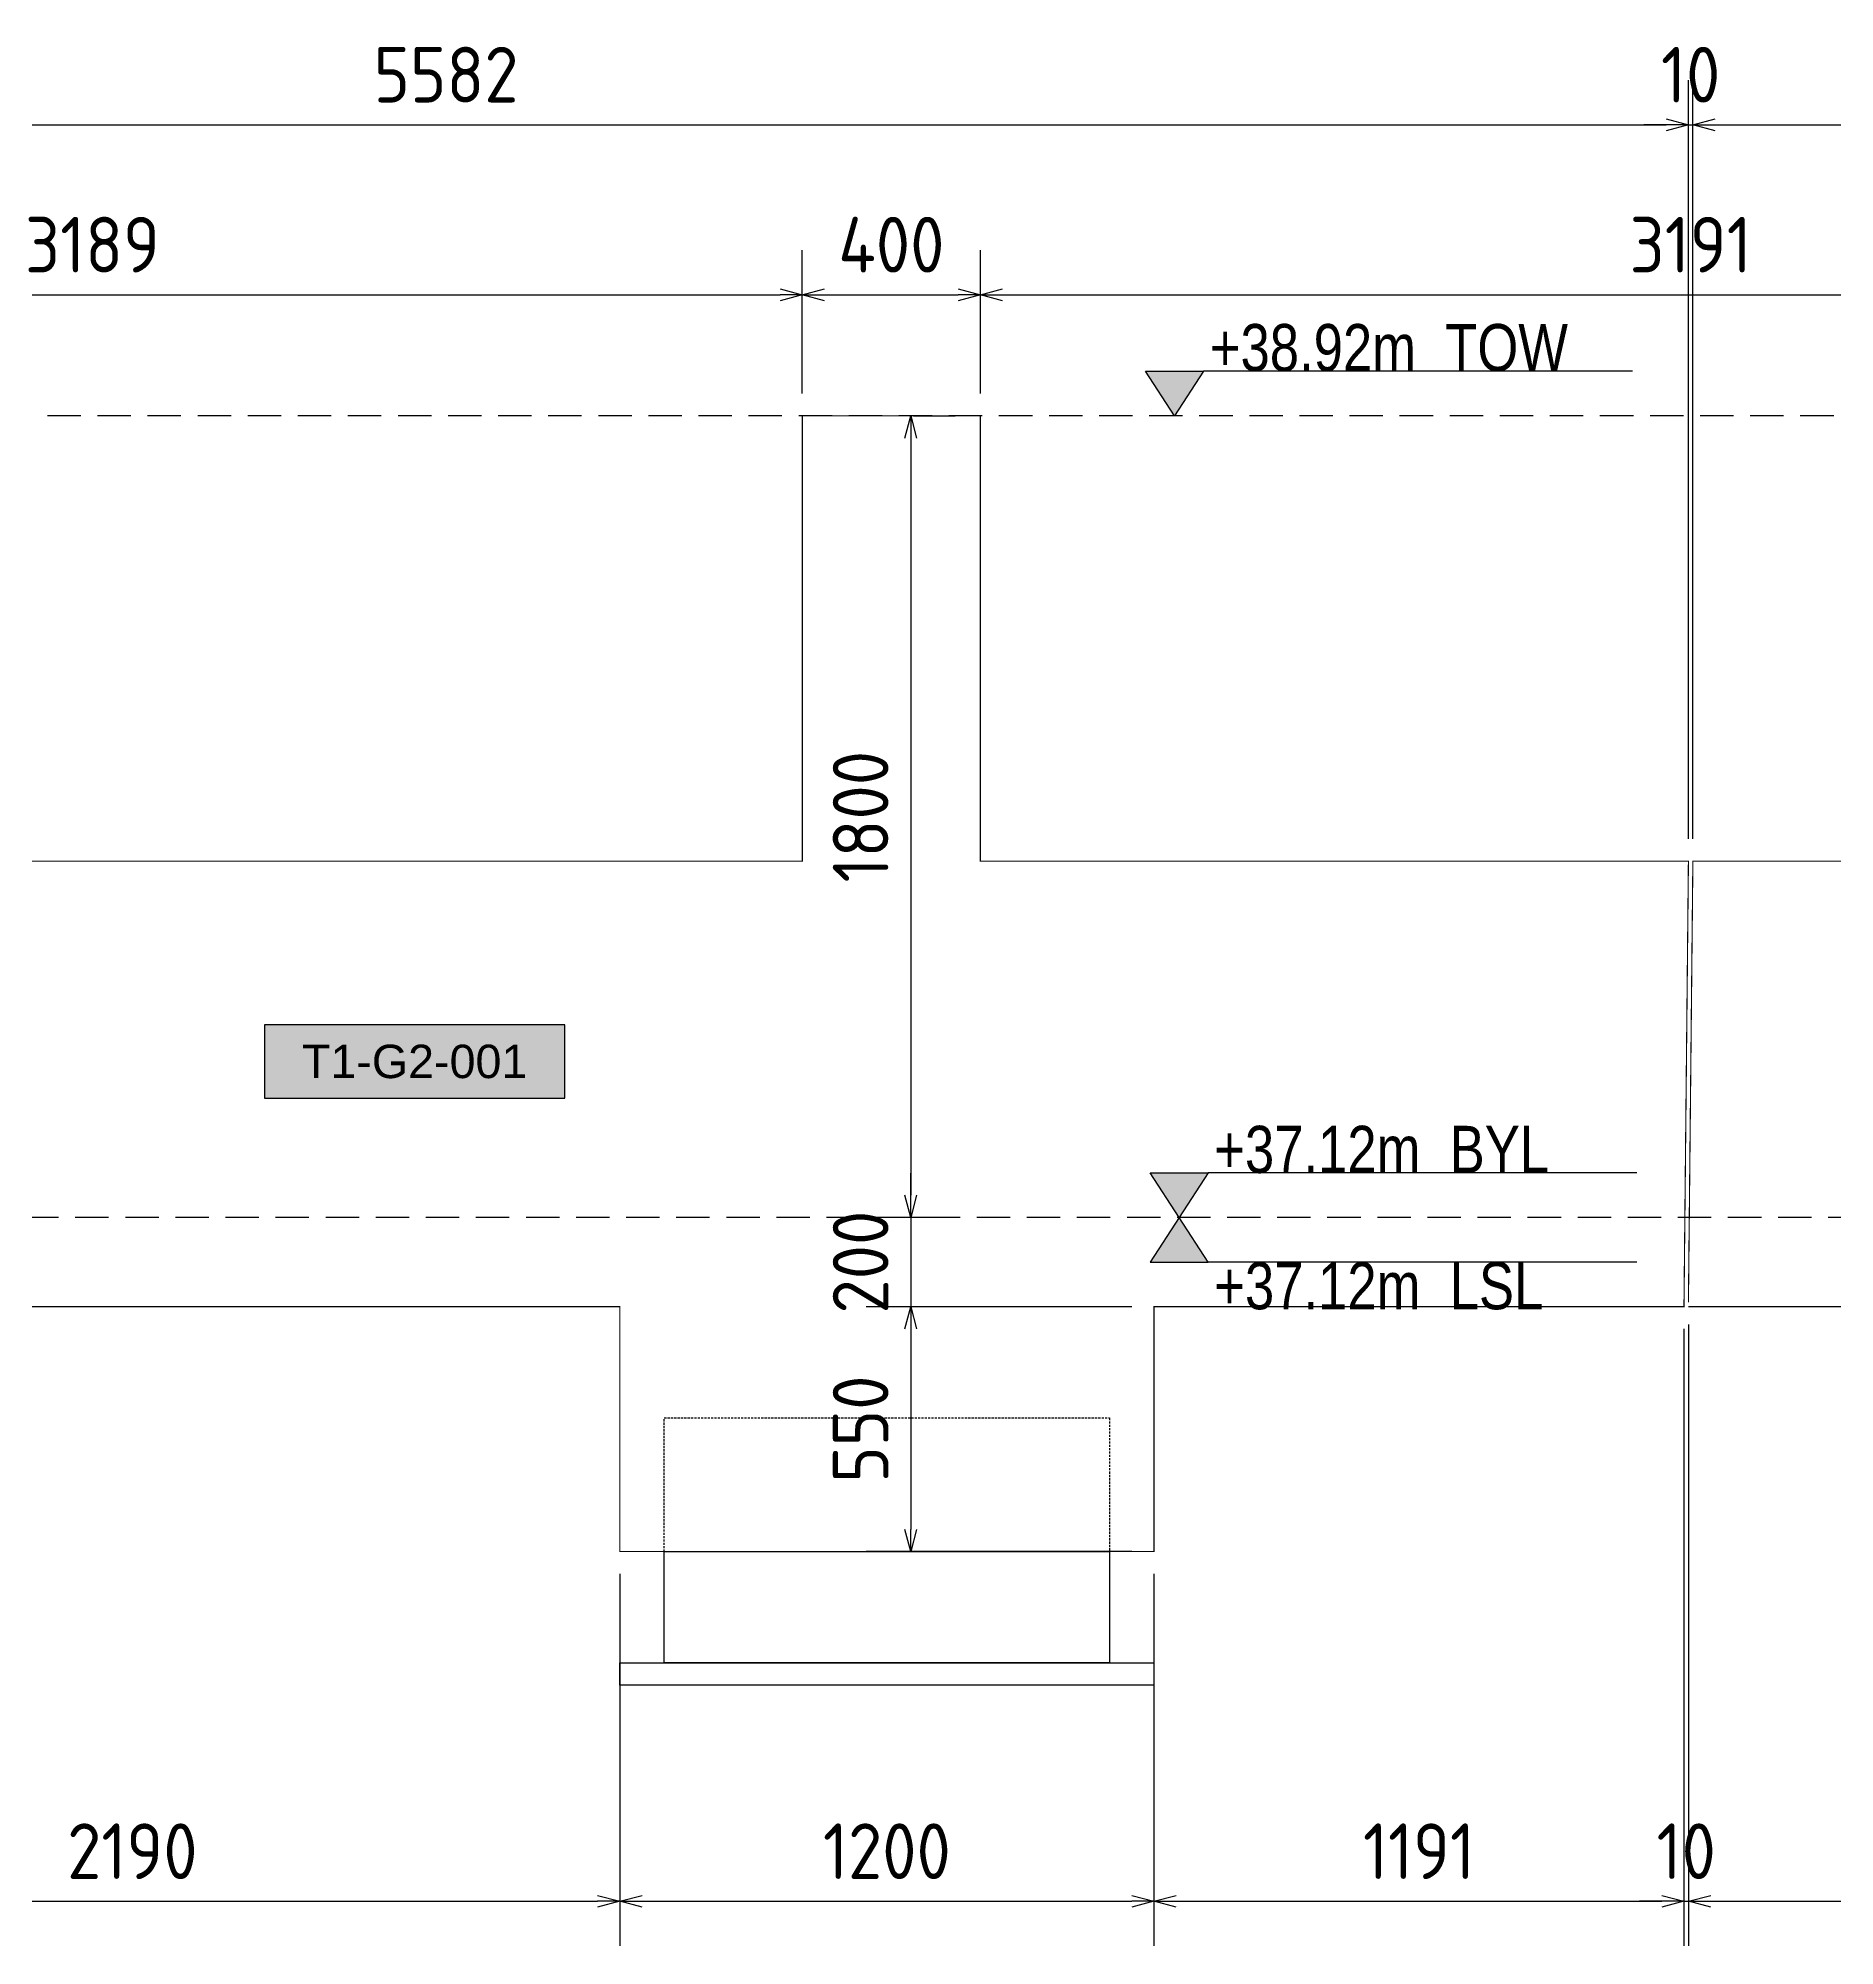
# Model space of a CAD drawing. Header units: centimetres. Extents: x -6122352 to 6876996, y -1694241 to 2592194.
# Drawn here: x 3287457 to 3291493, y 145042 to 149326 of the extents above; entities that cross this region are included whole.
import ezdxf
from ezdxf.enums import TextEntityAlignment as Align

# ---------------------------------------------------------------- set-up
doc = ezdxf.new("R2010")
doc.units = ezdxf.units.CM
doc.header["$MEASUREMENT"] = 0
doc.header["$PDMODE"] = 66
doc.header["$PDSIZE"] = 100
for name, pattern in [('23585-XR-AR-END-SETTING OUT PLAN$0$HIDDEN', [0.375, 0.25, -0.125]), ('CENTER', [2, 1.25, -0.25, 0.25, -0.25]), ('DASHED2', [0.375, 0.25, -0.125])]:
    doc.linetypes.add(name, pattern=pattern)
doc.layers.get('Defpoints').update_dxf_attribs({"color": 255, "linetype": 'CENTER'})
for name, color, linetype in [('00-MI-DIM', 7, 'Continuous'), ('@MI-TYPE-01', 30, 'Continuous'), ('@MI-TYPE-02', 6, 'Continuous'), ('JML-Dimension', 1, 'Continuous'), ('PANEL-TAGS', 7, 'Continuous'), ('SECTION', 130, 'Continuous')]:
    doc.layers.add(name, color=color, linetype=linetype)
doc.styles.add('PANELTAG_STYLE', font='arial.ttf')
doc.styles.add('Schueco-BEMSTIL', font='isocpeur.ttf', dxfattribs={"width": 0.9})
doc.styles.add('txt-Pisa-std', font='arial.ttf', dxfattribs={"width": 0.8})
doc.dimstyles.new('MI- JWC-TXT-2.5 MM', dxfattribs={"dimscale": 1.5, "dimtxt": 2.5, "dimasz": 1, "dimexe": 2, "dimexo": 1, "dimgap": 1, "dimtad": 1, "dimdec": 0, "dimdsep": 46, "dimtxsty": 'Schueco-BEMSTIL', "dimblk": 'OPEN30', "dimcen": 0, "dimdle": 2, "dimclrd": 140, "dimclre": 8, "dimclrt": 40, "dimadec": 0, "dimazin": 2, "dimtfac": 1, "dimtdec": 0, "dimtix": 1, "dimtmove": 2, "dimatfit": 3, "dimldrblk": 'OPEN', "dimfxl": 2, "dimlwd": -1, "dimlwe": -1, "dimarcsym": 0})

# ---------------------------------------------------------------- blocks, each defined once
blk = doc.blocks.new('T1-FOOTING ELEVATION')
at = {"color": 9}
blk.add_lwpolyline([(-600, -250), (600, -250), (600, -300), (-600, -300)], close=True, dxfattribs=at)
at = {"layer": '@MI-TYPE-01', "color": 114, "linetype": '23585-XR-AR-END-SETTING OUT PLAN$0$HIDDEN', "ltscale": 20, "true_color": 0x139b48}
blk.add_lwpolyline([(-500, 0), (-500, 300), (500, 300), (500, 0)], dxfattribs=at)
at = {"layer": '@MI-TYPE-01', "color": 114, "true_color": 0x139b48}
blk.add_lwpolyline([(-500, 0), (500, 0), (500, -250), (-500, -250)], close=True, dxfattribs=at)
blk = doc.blocks.new('_Open30')
at = {"color": 0, "linetype": 'ByBlock', "lineweight": -2}
for p, q in [((-1, 0.268), (0, 0)), ((0, 0), (-1, -0.268)), ((0, 0), (-1, 0))]:
    blk.add_line(p, q, dxfattribs=at)
blk = doc.blocks.new('*D1242')
at = {"layer": '@MI-TYPE-02', "color": 8, "transparency": 16777216}
for p, q in [((3289423.1, 148477.8), (3289516.6, 148477.8)), ((3289507.1, 146677.5), (3289316.6, 146677.5))]:
    blk.add_line(p, q, dxfattribs=at)
at = {"layer": '@MI-TYPE-02', "color": 140, "transparency": 16777216}
blk.add_line((3289416.6, 148427.8), (3289416.6, 146727.5), dxfattribs=at)
at = {"layer": 'Defpoints', "color": 0, "transparency": 16777216}
for p in [(3289373.1, 148477.8), (3289416.6, 146677.5), (3289557.1, 146677.5)]:
    blk.add_point(p, dxfattribs=at)
at = {"layer": '@MI-TYPE-02', "color": 140, "transparency": 16777216, "xscale": 50, "yscale": 50, "zscale": 50}
for p, rotation in [((3289416.6, 148477.8), 90), ((3289416.6, 146677.5), 270)]:
    blk.add_blockref('_Open30', p, dxfattribs=dict(at, rotation=rotation))
at = {"layer": '@MI-TYPE-02', "color": 40, "transparency": 16777216, "insert": (3289304.1, 147577.7), "char_height": 125, "attachment_point": 5, "rotation": 90, "style": 'Schueco-BEMSTIL'}
blk.add_mtext('1800', dxfattribs=at)
blk = doc.blocks.new('_Open')
at = {"color": 0, "linetype": 'ByBlock', "lineweight": -2}
for p, q in [((-1, 0.2), (0, 0)), ((-1, -0.2), (0, 0)), ((0, 0), (-1, 0))]:
    blk.add_line(p, q, dxfattribs=at)
blk = doc.blocks.new('*D1207')
at = {"layer": '@MI-TYPE-02', "color": 140, "transparency": 16777216}
for p, q in [((3289416.6, 146727.5), (3289416.6, 146777.5)), ((3289416.6, 146677.5), (3289416.6, 146477.5)), ((3289416.6, 146427.5), (3289416.6, 146377.5))]:
    blk.add_line(p, q, dxfattribs=at)
at = {"layer": '@MI-TYPE-02', "color": 8, "transparency": 16777216}
for p, q in [((3289507.1, 146677.5), (3289316.6, 146677.5)), ((3289913.1, 146477.5), (3289316.6, 146477.5))]:
    blk.add_line(p, q, dxfattribs=at)
at = {"layer": 'Defpoints', "color": 0, "transparency": 16777216}
for p in [(3289557.1, 146677.5), (3289416.6, 146477.5), (3289963.1, 146477.5)]:
    blk.add_point(p, dxfattribs=at)
at = {"layer": '@MI-TYPE-02', "color": 140, "transparency": 16777216, "xscale": 50, "yscale": 50, "zscale": 50}
for p, rotation in [((3289416.6, 146677.5), 270), ((3289416.6, 146477.5), 90)]:
    blk.add_blockref('_Open30', p, dxfattribs=dict(at, rotation=rotation))
at = {"layer": '@MI-TYPE-02', "color": 40, "transparency": 16777216, "insert": (3289304.1, 146577.5), "char_height": 125, "attachment_point": 5, "rotation": 90, "style": 'Schueco-BEMSTIL'}
blk.add_mtext('200', dxfattribs=at)
blk = doc.blocks.new('*D1208')
at = {"layer": '@MI-TYPE-02', "color": 8, "transparency": 16777216}
for p, q in [((3289913.1, 146477.5), (3289316.6, 146477.5)), ((3289913.1, 145927.5), (3289316.6, 145927.5))]:
    blk.add_line(p, q, dxfattribs=at)
at = {"layer": '@MI-TYPE-02', "color": 140, "transparency": 16777216}
blk.add_line((3289416.6, 146427.5), (3289416.6, 145977.5), dxfattribs=at)
at = {"layer": 'Defpoints', "color": 0, "transparency": 16777216}
for p in [(3289963.1, 146477.5), (3289416.6, 145927.5), (3289963.1, 145927.5)]:
    blk.add_point(p, dxfattribs=at)
at = {"layer": '@MI-TYPE-02', "color": 140, "transparency": 16777216, "xscale": 50, "yscale": 50, "zscale": 50}
for p, rotation in [((3289416.6, 146477.5), 90), ((3289416.6, 145927.5), 270)]:
    blk.add_blockref('_Open30', p, dxfattribs=dict(at, rotation=rotation))
at = {"layer": '@MI-TYPE-02', "color": 40, "transparency": 16777216, "insert": (3289304.1, 146202.5), "char_height": 125, "attachment_point": 5, "rotation": 90, "style": 'Schueco-BEMSTIL'}
blk.add_mtext('550', dxfattribs=at)
blk = doc.blocks.new('*D1169')
at = {"layer": '00-MI-DIM', "color": 8, "transparency": 16777216}
for p, q in [((3285983.9, 148527.8), (3285983.9, 148849.5)), ((3289173.1, 148527.8), (3289173.1, 148849.5))]:
    blk.add_line(p, q, dxfattribs=at)
at = {"layer": '00-MI-DIM', "color": 140, "transparency": 16777216}
blk.add_line((3286033.9, 148749.5), (3289123.1, 148749.5), dxfattribs=at)
at = {"layer": 'Defpoints', "color": 0, "transparency": 16777216}
for p in [(3289173.1, 148749.5), (3285983.9, 148477.8), (3289173.1, 148477.8)]:
    blk.add_point(p, dxfattribs=at)
at = {"layer": '00-MI-DIM', "color": 140, "transparency": 16777216, "xscale": 50, "yscale": 50, "zscale": 50, "rotation": 180}
blk.add_blockref('_Open30', (3285983.9, 148749.5), dxfattribs=at)
at = {"layer": '00-MI-DIM', "color": 140, "transparency": 16777216, "xscale": 50, "yscale": 50, "zscale": 50}
blk.add_blockref('_Open30', (3289173.1, 148749.5), dxfattribs=at)
at = {"layer": '00-MI-DIM', "color": 40, "transparency": 16777216, "insert": (3287578.5, 148862), "char_height": 125, "attachment_point": 5, "style": 'Schueco-BEMSTIL'}
blk.add_mtext('3189', dxfattribs=at)
blk = doc.blocks.new('*D1170')
at = {"layer": '00-MI-DIM', "color": 8, "transparency": 16777216}
for p, q in [((3289173.1, 148527.8), (3289173.1, 148849.5)), ((3289573.1, 148527.8), (3289573.1, 148849.5))]:
    blk.add_line(p, q, dxfattribs=at)
at = {"layer": '00-MI-DIM', "color": 140, "transparency": 16777216}
blk.add_line((3289223.1, 148749.5), (3289523.1, 148749.5), dxfattribs=at)
at = {"layer": 'Defpoints', "color": 0, "transparency": 16777216}
for p in [(3289573.1, 148749.5), (3289173.1, 148477.8), (3289573.1, 148477.8)]:
    blk.add_point(p, dxfattribs=at)
at = {"layer": '00-MI-DIM', "color": 140, "transparency": 16777216, "xscale": 50, "yscale": 50, "zscale": 50, "rotation": 180}
blk.add_blockref('_Open30', (3289173.1, 148749.5), dxfattribs=at)
at = {"layer": '00-MI-DIM', "color": 140, "transparency": 16777216, "xscale": 50, "yscale": 50, "zscale": 50}
blk.add_blockref('_Open30', (3289573.1, 148749.5), dxfattribs=at)
at = {"layer": '00-MI-DIM', "color": 40, "transparency": 16777216, "insert": (3289373.1, 148862), "char_height": 125, "attachment_point": 5, "style": 'Schueco-BEMSTIL'}
blk.add_mtext('400', dxfattribs=at)
blk = doc.blocks.new('*D1171')
at = {"layer": '00-MI-DIM', "color": 8, "transparency": 16777216}
for p, q in [((3289573.1, 148527.8), (3289573.1, 148849.5)), ((3292764.2, 148527.8), (3292764.2, 148849.5))]:
    blk.add_line(p, q, dxfattribs=at)
at = {"layer": '00-MI-DIM', "color": 140, "transparency": 16777216}
blk.add_line((3289623.1, 148749.5), (3292714.2, 148749.5), dxfattribs=at)
at = {"layer": 'Defpoints', "color": 0, "transparency": 16777216}
for p in [(3292764.2, 148749.5), (3289573.1, 148477.8), (3292764.2, 148477.8)]:
    blk.add_point(p, dxfattribs=at)
at = {"layer": '00-MI-DIM', "color": 140, "transparency": 16777216, "xscale": 50, "yscale": 50, "zscale": 50, "rotation": 180}
blk.add_blockref('_Open30', (3289573.1, 148749.5), dxfattribs=at)
at = {"layer": '00-MI-DIM', "color": 140, "transparency": 16777216, "xscale": 50, "yscale": 50, "zscale": 50}
blk.add_blockref('_Open30', (3292764.2, 148749.5), dxfattribs=at)
at = {"layer": '00-MI-DIM', "color": 40, "transparency": 16777216, "insert": (3291168.6, 148862), "char_height": 125, "attachment_point": 5, "style": 'Schueco-BEMSTIL'}
blk.add_mtext('3191', dxfattribs=at)
blk = doc.blocks.new('*D1287')
at = {"layer": '00-MI-DIM', "color": 8, "transparency": 16777216}
for p, q in [((3285581.9, 148527.8), (3285581.9, 149231.2)), ((3291163.6, 147527.8), (3291163.6, 149231.2))]:
    blk.add_line(p, q, dxfattribs=at)
at = {"layer": '00-MI-DIM', "color": 140, "transparency": 16777216}
blk.add_line((3285631.9, 149131.2), (3291113.6, 149131.2), dxfattribs=at)
at = {"layer": 'Defpoints', "color": 0, "transparency": 16777216}
for p in [(3291163.6, 149131.2), (3285581.9, 148477.8), (3291163.6, 147477.8)]:
    blk.add_point(p, dxfattribs=at)
at = {"layer": '00-MI-DIM', "color": 140, "transparency": 16777216, "xscale": 50, "yscale": 50, "zscale": 50, "rotation": 180}
blk.add_blockref('_Open30', (3285581.9, 149131.2), dxfattribs=at)
at = {"layer": '00-MI-DIM', "color": 140, "transparency": 16777216, "xscale": 50, "yscale": 50, "zscale": 50}
blk.add_blockref('_Open30', (3291163.6, 149131.2), dxfattribs=at)
at = {"layer": '00-MI-DIM', "color": 40, "transparency": 16777216, "insert": (3288372.8, 149243.7), "char_height": 125, "attachment_point": 5, "style": 'Schueco-BEMSTIL'}
blk.add_mtext('5582', dxfattribs=at)
blk = doc.blocks.new('*D1288')
at = {"layer": '00-MI-DIM', "color": 8, "transparency": 16777216}
for p, q in [((3291163.6, 147527.8), (3291163.6, 149231.2)), ((3291173.6, 147527.8), (3291173.6, 149231.2))]:
    blk.add_line(p, q, dxfattribs=at)
at = {"layer": '00-MI-DIM', "color": 140, "transparency": 16777216}
for p, q in [((3291113.6, 149131.2), (3291063.6, 149131.2)), ((3291163.6, 149131.2), (3291173.6, 149131.2)), ((3291223.6, 149131.2), (3291273.6, 149131.2))]:
    blk.add_line(p, q, dxfattribs=at)
at = {"layer": 'Defpoints', "color": 0, "transparency": 16777216}
for p in [(3291173.6, 149131.2), (3291163.6, 147477.8), (3291173.6, 147477.8)]:
    blk.add_point(p, dxfattribs=at)
at = {"layer": '00-MI-DIM', "color": 140, "transparency": 16777216, "xscale": 50, "yscale": 50, "zscale": 50}
blk.add_blockref('_Open30', (3291163.6, 149131.2), dxfattribs=at)
at = {"layer": '00-MI-DIM', "color": 140, "transparency": 16777216, "xscale": 50, "yscale": 50, "zscale": 50, "rotation": 180}
blk.add_blockref('_Open30', (3291173.6, 149131.2), dxfattribs=at)
at = {"layer": '00-MI-DIM', "color": 40, "transparency": 16777216, "insert": (3291168.6, 149243.7), "char_height": 125, "attachment_point": 5, "style": 'Schueco-BEMSTIL'}
blk.add_mtext('10', dxfattribs=at)
blk = doc.blocks.new('*D1289')
at = {"layer": '00-MI-DIM', "color": 8, "transparency": 16777216}
for p, q in [((3291173.6, 147527.8), (3291173.6, 149231.2)), ((3298345.7, 147527.8), (3298345.7, 149231.2))]:
    blk.add_line(p, q, dxfattribs=at)
at = {"layer": '00-MI-DIM', "color": 140, "transparency": 16777216}
blk.add_line((3291223.6, 149131.2), (3298295.7, 149131.2), dxfattribs=at)
at = {"layer": 'Defpoints', "color": 0, "transparency": 16777216}
for p in [(3298345.7, 149131.2), (3291173.6, 147477.8), (3298345.7, 147477.8)]:
    blk.add_point(p, dxfattribs=at)
at = {"layer": '00-MI-DIM', "color": 140, "transparency": 16777216, "xscale": 50, "yscale": 50, "zscale": 50, "rotation": 180}
blk.add_blockref('_Open30', (3291173.6, 149131.2), dxfattribs=at)
at = {"layer": '00-MI-DIM', "color": 140, "transparency": 16777216, "xscale": 50, "yscale": 50, "zscale": 50}
blk.add_blockref('_Open30', (3298345.7, 149131.2), dxfattribs=at)
at = {"layer": '00-MI-DIM', "color": 40, "transparency": 16777216, "insert": (3294759.7, 149243.7), "char_height": 125, "attachment_point": 5, "style": 'Schueco-BEMSTIL'}
blk.add_mtext('7172', dxfattribs=at)
blk = doc.blocks.new('*D1299')
at = {"layer": '00-MI-DIM', "color": 8, "transparency": 16777216}
for p, q in [((3286573.4, 145878.9), (3286573.4, 145042.3)), ((3288763.1, 145877.5), (3288763.1, 145042.3))]:
    blk.add_line(p, q, dxfattribs=at)
at = {"layer": '00-MI-DIM', "color": 140, "transparency": 16777216}
blk.add_line((3286623.4, 145142.3), (3288713.1, 145142.3), dxfattribs=at)
at = {"layer": 'Defpoints', "color": 0, "transparency": 16777216}
for p in [(3286573.4, 145928.9), (3288763.1, 145927.5), (3288763.1, 145142.3)]:
    blk.add_point(p, dxfattribs=at)
at = {"layer": '00-MI-DIM', "color": 140, "transparency": 16777216, "xscale": 50, "yscale": 50, "zscale": 50, "rotation": 180}
blk.add_blockref('_Open30', (3286573.4, 145142.3), dxfattribs=at)
at = {"layer": '00-MI-DIM', "color": 140, "transparency": 16777216, "xscale": 50, "yscale": 50, "zscale": 50}
blk.add_blockref('_Open30', (3288763.1, 145142.3), dxfattribs=at)
at = {"layer": '00-MI-DIM', "color": 40, "transparency": 16777216, "insert": (3287668.2, 145254.8), "char_height": 125, "attachment_point": 5, "style": 'Schueco-BEMSTIL'}
blk.add_mtext('2190', dxfattribs=at)
blk = doc.blocks.new('*D1300')
at = {"layer": '00-MI-DIM', "color": 8, "transparency": 16777216}
for p, q in [((3288763.1, 145877.5), (3288763.1, 145042.3)), ((3289963.1, 145877.5), (3289963.1, 145042.3))]:
    blk.add_line(p, q, dxfattribs=at)
at = {"layer": '00-MI-DIM', "color": 140, "transparency": 16777216}
blk.add_line((3288813.1, 145142.3), (3289913.1, 145142.3), dxfattribs=at)
at = {"layer": 'Defpoints', "color": 0, "transparency": 16777216}
for p in [(3288763.1, 145927.5), (3289963.1, 145927.5), (3289963.1, 145142.3)]:
    blk.add_point(p, dxfattribs=at)
at = {"layer": '00-MI-DIM', "color": 140, "transparency": 16777216, "xscale": 50, "yscale": 50, "zscale": 50, "rotation": 180}
blk.add_blockref('_Open30', (3288763.1, 145142.3), dxfattribs=at)
at = {"layer": '00-MI-DIM', "color": 140, "transparency": 16777216, "xscale": 50, "yscale": 50, "zscale": 50}
blk.add_blockref('_Open30', (3289963.1, 145142.3), dxfattribs=at)
at = {"layer": '00-MI-DIM', "color": 40, "transparency": 16777216, "insert": (3289363.1, 145254.8), "char_height": 125, "attachment_point": 5, "style": 'Schueco-BEMSTIL'}
blk.add_mtext('1200', dxfattribs=at)
blk = doc.blocks.new('*D1301')
at = {"layer": '00-MI-DIM', "color": 8, "transparency": 16777216}
for p, q in [((3291153.6, 146427.5), (3291153.6, 145042.3)), ((3289963.1, 145877.5), (3289963.1, 145042.3))]:
    blk.add_line(p, q, dxfattribs=at)
at = {"layer": '00-MI-DIM', "color": 140, "transparency": 16777216}
blk.add_line((3290013.1, 145142.3), (3291103.6, 145142.3), dxfattribs=at)
at = {"layer": 'Defpoints', "color": 0, "transparency": 16777216}
for p in [(3291153.6, 146477.5), (3289963.1, 145927.5), (3291153.6, 145142.3)]:
    blk.add_point(p, dxfattribs=at)
at = {"layer": '00-MI-DIM', "color": 140, "transparency": 16777216, "xscale": 50, "yscale": 50, "zscale": 50, "rotation": 180}
blk.add_blockref('_Open30', (3289963.1, 145142.3), dxfattribs=at)
at = {"layer": '00-MI-DIM', "color": 140, "transparency": 16777216, "xscale": 50, "yscale": 50, "zscale": 50}
blk.add_blockref('_Open30', (3291153.6, 145142.3), dxfattribs=at)
at = {"layer": '00-MI-DIM', "color": 40, "transparency": 16777216, "insert": (3290558.4, 145254.8), "char_height": 125, "attachment_point": 5, "style": 'Schueco-BEMSTIL'}
blk.add_mtext('1191', dxfattribs=at)
blk = doc.blocks.new('*D1302')
at = {"layer": '00-MI-DIM', "color": 8, "transparency": 16777216}
for p, q in [((3291153.6, 146427.5), (3291153.6, 145042.3)), ((3291163.6, 146437.5), (3291163.6, 145042.3))]:
    blk.add_line(p, q, dxfattribs=at)
at = {"layer": '00-MI-DIM', "color": 140, "transparency": 16777216}
for p, q in [((3291103.6, 145142.3), (3291053.6, 145142.3)), ((3291153.6, 145142.3), (3291163.6, 145142.3)), ((3291213.6, 145142.3), (3291263.6, 145142.3))]:
    blk.add_line(p, q, dxfattribs=at)
at = {"layer": 'Defpoints', "color": 0, "transparency": 16777216}
for p in [(3291153.6, 146477.5), (3291163.6, 146487.5), (3291163.6, 145142.3)]:
    blk.add_point(p, dxfattribs=at)
at = {"layer": '00-MI-DIM', "color": 140, "transparency": 16777216, "xscale": 50, "yscale": 50, "zscale": 50}
blk.add_blockref('_Open30', (3291153.6, 145142.3), dxfattribs=at)
at = {"layer": '00-MI-DIM', "color": 140, "transparency": 16777216, "xscale": 50, "yscale": 50, "zscale": 50, "rotation": 180}
blk.add_blockref('_Open30', (3291163.6, 145142.3), dxfattribs=at)
at = {"layer": '00-MI-DIM', "color": 40, "transparency": 16777216, "insert": (3291158.6, 145254.8), "char_height": 125, "attachment_point": 5, "style": 'Schueco-BEMSTIL'}
blk.add_mtext('10', dxfattribs=at)
blk = doc.blocks.new('*D1303')
at = {"layer": '00-MI-DIM', "color": 8, "transparency": 16777216}
for p, q in [((3291163.6, 146437.5), (3291163.6, 145042.3)), ((3292354.2, 145877.5), (3292354.2, 145042.3))]:
    blk.add_line(p, q, dxfattribs=at)
at = {"layer": '00-MI-DIM', "color": 140, "transparency": 16777216}
blk.add_line((3291213.6, 145142.3), (3292304.2, 145142.3), dxfattribs=at)
at = {"layer": 'Defpoints', "color": 0, "transparency": 16777216}
for p in [(3291163.6, 146487.5), (3292354.2, 145927.5), (3292354.2, 145142.3)]:
    blk.add_point(p, dxfattribs=at)
at = {"layer": '00-MI-DIM', "color": 140, "transparency": 16777216, "xscale": 50, "yscale": 50, "zscale": 50, "rotation": 180}
blk.add_blockref('_Open30', (3291163.6, 145142.3), dxfattribs=at)
at = {"layer": '00-MI-DIM', "color": 140, "transparency": 16777216, "xscale": 50, "yscale": 50, "zscale": 50}
blk.add_blockref('_Open30', (3292354.2, 145142.3), dxfattribs=at)
at = {"layer": '00-MI-DIM', "color": 40, "transparency": 16777216, "insert": (3291758.9, 145254.8), "char_height": 125, "attachment_point": 5, "style": 'Schueco-BEMSTIL'}
blk.add_mtext('1191', dxfattribs=at)
blk = doc.blocks.new('PANELTAG')
at = {"layer": 'PANEL-TAGS', "color": 1}
blk.add_lwpolyline([(-13.5, -3.3), (13.5, -3.3), (13.5, 3.3), (-13.5, 3.3)], close=True, dxfattribs=at)
at = {"layer": 'PANEL-TAGS', "color": 40, "true_color": 0xffd700}
blk.add_solid([(-13.5, -3.3), (13.5, -3.3), (-13.5, 3.3), (13.5, 3.3)], dxfattribs=at)
at = {"layer": 'PANEL-TAGS', "color": 5, "style": 'PANELTAG_STYLE'}
blk.add_attdef('TAGNO', text='', height=3, dxfattribs=at).set_placement((0, 0), align=Align.CENTER)
blk = doc.blocks.new('*U1151')
at = {"layer": 'JML-Dimension'}
h = blk.add_hatch(color=10, dxfattribs=at)
h.dxf.hatch_style = 1
h.paths.add_polyline_path([(0, 0), (-1.54, 2.37), (1.54, 2.37)])
blk.add_line((24.31, 2.37), (1.54, 2.37), dxfattribs=at)
blk.add_lwpolyline([(0, 0), (-1.54, 2.37), (1.54, 2.37), (0, 0)], dxfattribs=at)
at = {"color": 5, "style": 'txt-Pisa-std', "width": 0.8}
blk.add_attdef('+0.0', text='', height=2.5, dxfattribs=at).set_placement((1.87, 2.37), align=Align.BOTTOM_LEFT)
blk = doc.blocks.new('*U1152')
at = {"layer": 'JML-Dimension'}
h = blk.add_hatch(color=10, dxfattribs=at)
h.dxf.hatch_style = 1
h.paths.add_polyline_path([(0, 0), (-1.54, 2.37), (1.54, 2.37)])
blk.add_line((24.31, 2.37), (1.54, 2.37), dxfattribs=at)
blk.add_lwpolyline([(0, 0), (-1.54, 2.37), (1.54, 2.37), (0, 0)], dxfattribs=at)
at = {"color": 5, "style": 'txt-Pisa-std', "width": 0.8}
blk.add_attdef('+0.0', text='', height=2.5, dxfattribs=at).set_placement((1.87, 2.37), align=Align.BOTTOM_LEFT)
blk = doc.blocks.new('*U1153')
at = {"layer": 'JML-Dimension'}
h = blk.add_hatch(color=10, dxfattribs=at)
h.dxf.hatch_style = 1
h.paths.add_polyline_path([(0, 0), (-1.54, 2.37), (1.54, 2.37)])
blk.add_line((24.31, 2.37), (1.54, 2.37), dxfattribs=at)
blk.add_lwpolyline([(0, 0), (-1.54, 2.37), (1.54, 2.37), (0, 0)], dxfattribs=at)
at = {"color": 5, "style": 'txt-Pisa-std', "width": 0.8}
blk.add_attdef('+0.0', text='', height=2.5, dxfattribs=at).set_placement((1.87, 2.37), align=Align.BOTTOM_LEFT)

msp = doc.modelspace()

# ---------------------------------------------------------------- linework, layer by layer
at = {"color": 160, "linetype": 'DASHED2', "ltscale": 300}
for points in [[(3303527.44352, 148477.84875), (3283889.58401, 148477.84875)], [(3303927.48142, 146677.5373), (3283879.6056, 146677.5373)]]:
    msp.add_lwpolyline(points, dxfattribs=at)
at = {"layer": '@MI-TYPE-01', "color": 30, "ltscale": 20, "const_width": 2.5}
for points in [[(3286366.33469, 147477.84875), (3289173.05369, 147477.84875), (3289173.05369, 148477.84875), (3289573.05369, 148477.84875), (3289573.05369, 147477.84875), (3291163.61572, 147477.84875), (3291153.63731, 146477.5373), (3289963.07528, 146477.5373), (3289963.07528, 145927.5373), (3288763.07528, 145927.5373), (3288763.07528, 146477.5373), (3286573.35628, 146477.5373)], [(3291163.63731, 146487.5373), (3291173.61572, 147477.84875), (3292764.17775, 147477.84875), (3292764.17775, 148477.84875), (3293164.17775, 148477.84875), (3293164.17775, 147477.84875), (3296355.02081, 147477.84875), (3296355.02081, 148477.84875), (3296755.02081, 148477.84875), (3296755.02081, 147477.84875), (3298345.72334, 147477.84875), (3298335.72893, 146477.5373), (3297145.02639, 146477.5373), (3297144.98238, 145927.5373), (3295945.0424, 145927.5373), (3295945.0424, 146477.5373), (3293554.19934, 146477.5373), (3293554.17569, 145927.5373), (3292354.19934, 145927.5373), (3292354.19934, 146477.5373), (3291163.63731, 146477.5373)]]:
    msp.add_lwpolyline(points, dxfattribs=at)

# ---------------------------------------------------------------- block references
at = {"layer": '@MI-TYPE-01', "color": 30}
msp.add_blockref('T1-FOOTING ELEVATION', (3289363.07528, 145927.5373), dxfattribs=at)
at = {"layer": 'PANEL-TAGS'}
ref = msp.add_blockref('PANELTAG', (3288302.25748, 147028.17651), dxfattribs=dict(at, xscale=25, yscale=25, zscale=25))
ref.add_attrib('TAGNO', 'T1-G2-001', dxfattribs={"color": 5, "height": 75, "style": 'PANELTAG_STYLE'}).set_placement((3288302.25748, 147028.17651), align=Align.MIDDLE_CENTER)
at = {"layer": 'SECTION', "color": 6}
ref = msp.add_blockref('*U1151', (3290009.34009, 148477.84875), dxfattribs=dict(at, xscale=42.30147098076819, yscale=42.30147098076819, zscale=42.30147098076819))
ref.add_attrib('+0.0', '+38.92m  TOW', (3290088.46874, 148578.10582), dxfattribs={"layer": 'JML-Dimension', "color": 5, "height": 105.7536775, "style": 'txt-Pisa-std', "width": 0.8})
ref = msp.add_blockref('*U1152', (3290019.3185, 146677.5373), dxfattribs=dict(at, xscale=42.30147098076819, yscale=42.30147098076819, zscale=42.30147098076819))
ref.add_attrib('+0.0', '+37.12m  BYL', (3290098.44715, 146777.79436), dxfattribs={"layer": 'JML-Dimension', "color": 5, "height": 105.7536775, "style": 'txt-Pisa-std', "width": 0.8})
ref = msp.add_blockref('*U1153', (3290019.3185, 146677.5373), dxfattribs=dict(at, xscale=-42.30147098076819, yscale=42.30147098076819, zscale=42.30147098076819, rotation=180))
ref.add_attrib('+0.0', '+37.12m  LSL', (3290098.44715, 146471.59869), dxfattribs={"layer": 'JML-Dimension', "color": 5, "height": 105.7536775, "style": 'txt-Pisa-std', "width": 0.8})

# ---------------------------------------------------------------- dimensions: what is measured, and where the dimension line sits
at = {"layer": '00-MI-DIM', "color": 30}
for base, p1, p2, picture, middle in [((3291163.61572, 149131.196), (3285581.92958, 148477.84875), (3291163.61572, 147477.84875), '*D1287', (3288372.77265, 149243.696)), ((3289173.05369, 148749.4744), (3285983.92958, 148477.84875), (3289173.05369, 148477.84875), '*D1169', (3287578.49163, 148861.9744)), ((3289573.05369, 148749.4744), (3289173.05369, 148477.84875), (3289573.05369, 148477.84875), '*D1170', (3289373.05369, 148861.9744)), ((3292764.17775, 148749.4744), (3289573.05369, 148477.84875), (3292764.17775, 148477.84875), '*D1171', (3291168.61572, 148861.9744))]:
    dim = msp.add_linear_dim(base=base, p1=p1, p2=p2, dimstyle='MI- JWC-TXT-2.5 MM', dxfattribs=at)
    dim.commit()
    dim.dimension.update_dxf_attribs({"geometry": picture, "text_midpoint": middle})
for base, p1, p2, picture, middle in [((3291173.61572, 149131.196), (3291163.61572, 147477.84875), (3291173.61572, 147477.84875), '*D1288', (3291168.61572, 149131.196)), ((3298345.72334, 149131.196), (3291173.61572, 147477.84875), (3298345.72334, 147477.84875), '*D1289', (3294759.66953, 149131.196)), ((3291153.63731, 145142.34927), (3289963.07528, 145927.5373), (3291153.63731, 146477.5373), '*D1301', (3290558.35629, 145142.34927)), ((3291163.63731, 145142.34927), (3291153.63731, 146477.5373), (3291163.63731, 146487.5373), '*D1302', (3291158.63731, 145142.34927)), ((3292354.19934, 145142.34927), (3291163.63731, 146487.5373), (3292354.19934, 145927.5373), '*D1303', (3291758.91833, 145142.34927)), ((3288763.07528, 145142.34927), (3286573.35628, 145928.90123), (3288763.07528, 145927.5373), '*D1299', (3287668.21578, 145142.34927)), ((3289963.07528, 145142.34927), (3288763.07528, 145927.5373), (3289963.07528, 145927.5373), '*D1300', (3289363.07528, 145142.34927))]:
    dim = msp.add_linear_dim(base=base, p1=p1, p2=p2, dimstyle='MI- JWC-TXT-2.5 MM', dxfattribs=at)
    dim.commit()
    dim.dimension.update_dxf_attribs({"geometry": picture, "text_midpoint": middle, "dimtype": 160})
at = {"layer": '@MI-TYPE-02', "color": 30}
for base, p1, p2, picture, middle in [((3289416.59062, 146677.5373), (3289373.05369, 148477.84875), (3289557.07964, 146677.5373), '*D1242', (3289304.09062, 147577.69303)), ((3289416.59062, 146477.5373), (3289557.07964, 146677.5373), (3289963.07528, 146477.5373), '*D1207', (3289304.09062, 146577.5373)), ((3289416.59062, 145927.5373), (3289963.07528, 146477.5373), (3289963.07528, 145927.5373), '*D1208', (3289304.09062, 146202.5373))]:
    dim = msp.add_linear_dim(base=base, p1=p1, p2=p2, angle=90, dimstyle='MI- JWC-TXT-2.5 MM', dxfattribs=at)
    dim.commit()
    dim.dimension.update_dxf_attribs({"geometry": picture, "text_midpoint": middle})

doc.saveas('drawing.dxf')
